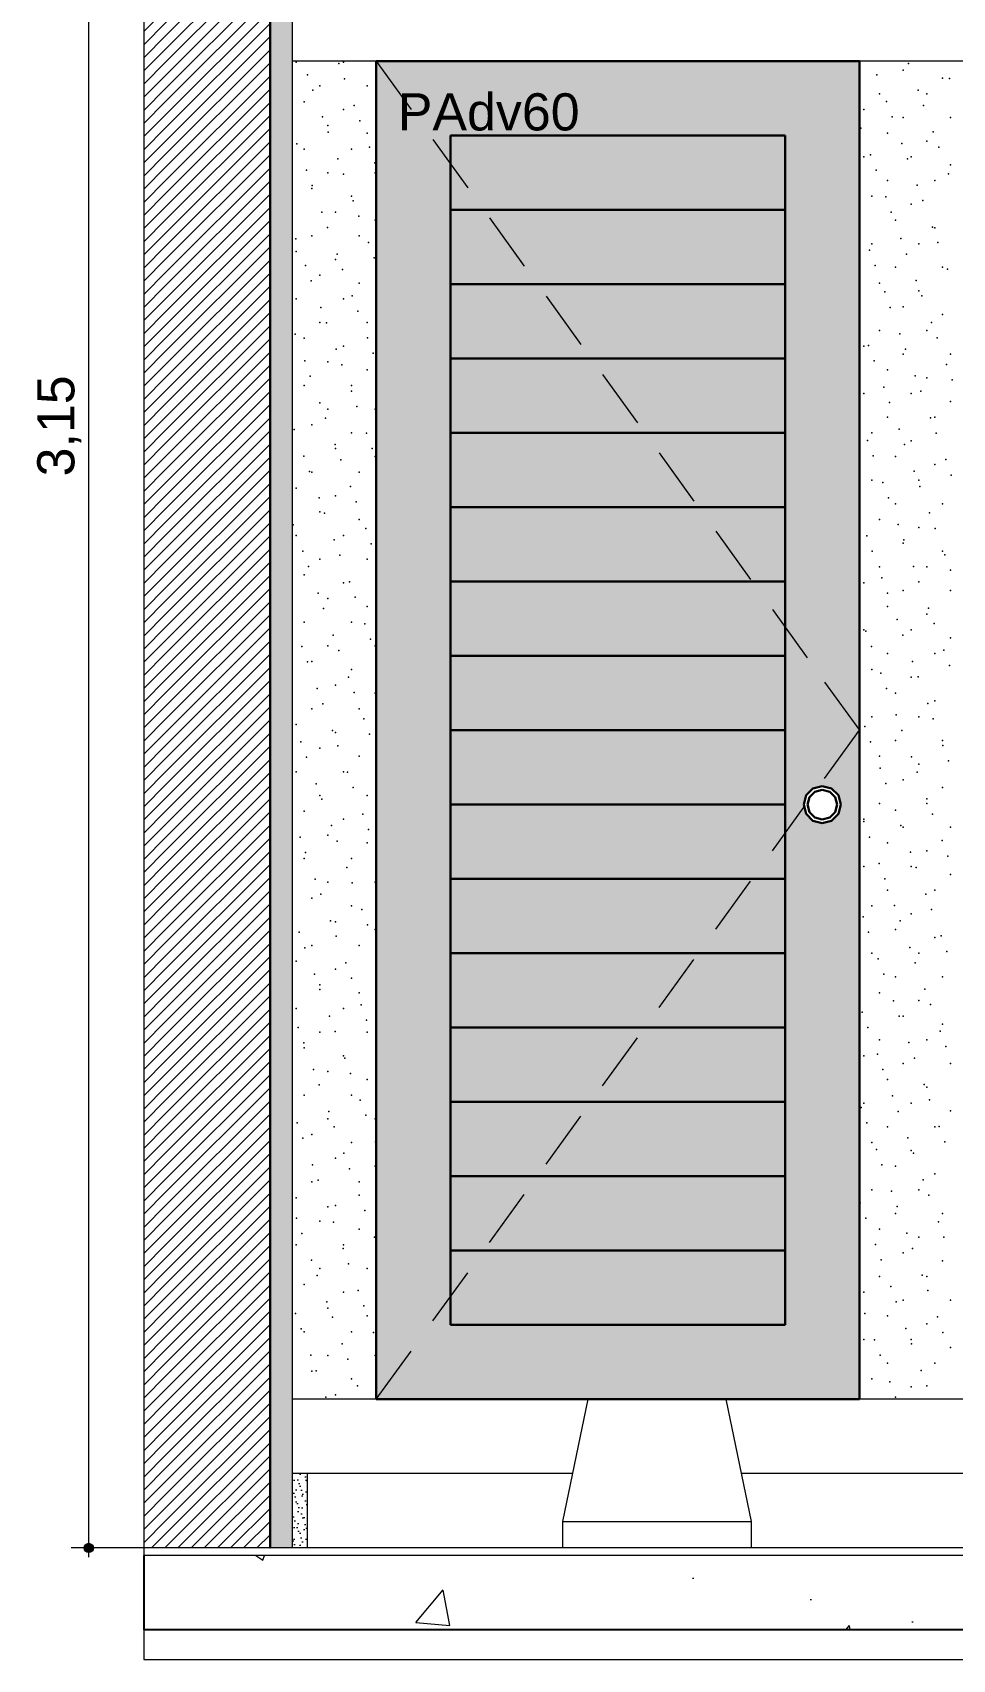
# Model space of a CAD drawing. Header units: metres. Extents: x -1.9 to 95.3, y -2.2 to 2.5.
# Drawn here: x 26.962 to 28.2, y -2.225 to -0.036 of the extents above; entities that cross this region are included whole.
import ezdxf

# ---------------------------------------------------------------- set-up
doc = ezdxf.new("R2010")
doc.units = ezdxf.units.M
doc.header["$MEASUREMENT"] = 0
for name, color, linetype in [('COTAS CORTE', 7, 'Continuous'), ('NOTAS-LAYOUT.EXEC', 7, 'Continuous'), ('PAREDE CONSTRUIR', 7, 'Continuous'), ('Portas Archicad', 7, 'Continuous')]:
    doc.layers.add(name, color=color, linetype=linetype)
for name, color, linetype, lineweight, true_color in [('COTAS CORTE_Caneta_No__25', 7, 'Continuous', 13, 0x982312), ('LAJES.EST_Caneta_No__254', 7, 'Continuous', 0, 0xd1c9ad), ('LAJES.EST_Caneta_No__97', 7, 'Continuous', 13, 0x6b6b6b), ('LOUCAS-METAIS.ARQ_Caneta_No__13', 7, 'Continuous', 0, 0xaaaaaa), ('PAREDE.ARQ_Caneta_No__97', 7, 'Continuous', 13, 0x6b6b6b), ('PISO - Rodapé_Caneta_No__97', 7, 'Continuous', 13, 0x6b6b6b), ('Portas Archicad_Caneta_No__97', 7, 'Continuous', 13, 0x6b6b6b)]:
    doc.layers.add(name, color=color, linetype=linetype, lineweight=lineweight, true_color=true_color)
for name, color, linetype, lineweight in [('LAJES.EST_Caneta_No__241', 7, 'Continuous', 13), ('LAJES.EST_Caneta_No__4', 7, 'Continuous', 25), ('LAJES.EST_Caneta_No__7', 7, 'Continuous', 13), ('NOTAS-LAYOUT.EXEC_Caneta_No__241', 7, 'Continuous', 13), ('PAREDE CONSTRUIR_Caneta_No__241', 7, 'Continuous', 13), ('PAREDE CONSTRUIR_Caneta_No__3', 7, 'Continuous', 30), ('PAREDE.ARQ_Caneta_No__241', 7, 'Continuous', 13), ('PISO - Rodapé_Caneta_No__11', 7, 'Continuous', 5), ('Portas Archicad_Caneta_No__3', 7, 'Continuous', 30)]:
    doc.layers.add(name, color=color, linetype=linetype, lineweight=lineweight)
doc.styles.add('GENERATED_STYLE_1', font='arial.ttf')
doc.dimstyles.new('GENERATED_STYLE__2', dxfattribs={"dimtxt": 0.05, "dimasz": 0.02375, "dimexe": 0.18, "dimexo": 0.267183, "dimgap": 0, "dimtad": 1, "dimzin": 0, "dimdsep": 46, "dimtxsty": 'GENERATED_STYLE_1', "dimblk": 'ARROWHEAD_11', "dimblk1": 'ARROWHEAD_11', "dimblk2": 'ARROWHEAD_11', "dimcen": 0.09, "dimclrd": 256, "dimclre": 256, "dimclrt": 256, "dimadec": 0, "dimazin": 0, "dimtfac": 1, "dimtdec": 4, "dimtmove": 0, "dimatfit": 3, "dimfxl": 0, "dimtolj": 1, "dimtzin": 0, "dimarcsym": 0})
pattern_1 = [(45, (-25.238927, -2.075), (-0.0088388348, 0.0088388348), [])]
pattern_2 = [(45, (-25.23893, -1.575), (-0.159099, 0.159099), [0, -0.15, 0, -0.225]), (110, (-24.73893, -1.575), (0.2114308, 0.0769545), [0, -0.11, 0, -0.19])]
pattern_3 = [(50, (-25.23893, -2.075), (-0.546554, 0.0478173), [0.05715, -0.62865]), (355, (-25.2389, -2.075), (-0.10573, 0.5731705), [0.04572, -0.502922]), (100.4514, (-25.1934, -2.079), (0.4408237, 0.5253533), [0.04857, -0.534271]), (46.1842, (-25.2389, -1.9226), (-0.813237, 0.126127), [0.085725, -0.942975]), (96.6356, (-25.17116, -1.9331), (0.712212, 0.742278), [0.072855, -0.801407]), (351.1842, (-25.2389, -1.9226), (0.712212, 0.742278), [0.06858, -0.754379]), (21, (-25.16273, -1.9607), (-0.454843, 0.3067956), [0.05715, -0.62865]), (326, (-25.1627, -1.9607), (0.185406, 0.552564), [0.04572, -0.50292]), (71.4514, (-25.1248, -1.98627), (0.6402493, 0.2457683), [0.04857, -0.53427]), (37.5, (-25.23893, -2.075), (0.0092658, 0.2536651), [0, -0.496824, 0, -0.51054, 0, -0.504825]), (7.5, (-25.23893, -2.075), (0.200459, 0.3005417), [0, -0.291084, 0, -0.485394, 0, -0.192405]), (327.5, (-25.40885, -2.075), (-0.4067718, 0.0171862), [0, -0.1905, 0, -0.59436, 0, -0.78867]), (317.5, (-25.48505, -2.075), (0.4443875, 0.0762795), [0, -0.24765, 0, -0.394716, 0, -0.56007])]

# ---------------------------------------------------------------- blocks, each defined once
blk = doc.blocks.new('*D103', base_point=(-25.2389, -2.075))
at = {"layer": 'COTAS CORTE_Caneta_No__25', "linetype": 'Continuous', "lineweight": 13, "true_color": 0x982312}
for points in [[(27.0314, 1.075), (27.0319, 1.0726), (27.0333, 1.0706), (27.0353, 1.0692), (27.0377, 1.0688), (27.0401, 1.0692), (27.0421, 1.0706), (27.0435, 1.0726), (27.0439, 1.075), (27.0435, 1.0774), (27.0421, 1.0794), (27.0401, 1.0808), (27.0377, 1.0813), (27.0353, 1.0808), (27.0333, 1.0794), (27.0319, 1.0774)], [(27.0314, -2.075), (27.0319, -2.0774), (27.0333, -2.0794), (27.0353, -2.0808), (27.0377, -2.0812), (27.0401, -2.0808), (27.0421, -2.0794), (27.0435, -2.0774), (27.0439, -2.075), (27.0435, -2.0726), (27.0421, -2.0706), (27.0401, -2.0692), (27.0377, -2.0687), (27.0353, -2.0692), (27.0333, -2.0706), (27.0319, -2.0726)]]:
    blk.add_hatch(color=24, dxfattribs=at).paths.add_polyline_path(points)
at = {"layer": 'COTAS CORTE_Caneta_No__25', "color": 24, "linetype": 'Continuous', "lineweight": 13, "true_color": 0x982312}
for p, q in [((27.0314, 1.075), (27.0142, 1.075)), ((27.3049, 1.075), (27.0439, 1.075)), ((27.0377, -2.0687), (27.0377, 1.0688)), ((27.0314, -2.075), (27.0142, -2.075)), ((27.3049, -2.075), (27.0439, -2.075)), ((27.0377, -2.0875), (27.0377, -2.0812))]:
    blk.add_line(p, q, dxfattribs=at)
for centre in [(27.0377, 1.075), (27.0377, -2.075)]:
    blk.add_circle(centre, 0.00625, dxfattribs=at)
at = {"layer": 'COTAS CORTE_Caneta_No__25', "color": 24, "lineweight": 13, "true_color": 0x982312, "char_height": 0.05, "attachment_point": 7, "rotation": 90, "style": 'GENERATED_STYLE_1'}
for s, insert in [('\\A1;{\\pql;\\fArial|b0|i0|c0|p0;\\W1.000000;0,01}', (27.0277, 0.9353)), ('\\A1;{\\pql;\\fArial|b0|i0|c0|p0;\\W1.000000;3,15}', (27.0277, -0.6335))]:
    blk.add_mtext(s, dxfattribs=dict(at, insert=insert))
blk = doc.blocks.new('ARROWHEAD_11')
at = {"color": 0, "linetype": 'Continuous', "lineweight": 0}
blk.add_line((0, 0), (-1, 0), dxfattribs=at)
at = {"color": 0, "linetype": 'Continuous', "lineweight": 0, "const_width": 0.25, "flags": 128}
blk.add_lwpolyline([(-0.125, 0, 1), (0.125, 0, 1)], format="xyb", close=True, dxfattribs=at)
blk = doc.blocks.new('Label_20_7', base_point=(27.451, -0.1114))
at = {"layer": 'NOTAS-LAYOUT.EXEC_Caneta_No__241', "color": 7, "lineweight": 13, "insert": (27.4535, -0.1181), "char_height": 0.05, "attachment_point": 1, "style": 'GENERATED_STYLE_1'}
blk.add_mtext('\\A1;{\\pql;\\pt0,241;\\fArial|b0|i0|c0|p0;\\W1.000000;PAdv60\\fArial|b0|i0|c0|p0;\\W1.000000;\\A1{\\H.66x;\\S^  ;}\\fArial|b0|i0|c0|p0;\\W1.000000;\\fArial|b0|i0|c0|p0;\\W1.000000;\\A1{\\H.66x;\\S^  ;}\\fArial|b0|i0|c0|p0;\\W1.000000;\\fArial|b0|i0|c0|p0;\\W1.000000;\\fArial|b0|i0|c0|p0;\\W1.000000;\\fArial|b0|i0|c0|p0;\\W1.000000;\\fArial|b0|i0|c0|p0;\\W1.000000;\\fArial|b0|i0|c0|p0;\\W1.000000;\\fArial|b0|i0|c0|p0;\\W1.000000;\\A1{\\H.66x;\\S^  ;}\\fArial|b0|i0|c0|p0;\\W1.000000;\\fArial|b0|i0|c0|p0;\\W1.000000;\\A1{\\H.66x;\\S^  ;}\\fArial|b0|i0|c0|p0;\\W1.000000;\\fArial|b0|i0|c0|p0;\\W1.000000;\\fArial|b0|i0|c0|p0;\\W1.000000;\\fArial|b0|i0|c0|p0;\\W1.000000;\\fArial|b0|i0|c0|p0;\\W1.000000;\\fArial|b0|i0|c0|p0;\\W1.000000;\\fArial|b0|i0|c0|p0;\\W1.000000;\\A1{\\H.66x;\\S^  ;}\\fArial|b0|i0|c0|p0;\\W1.000000;\\fArial|b0|i0|c0|p0;\\W1.000000;\\A1{\\H.66x;\\S^  ;}\\fArial|b0|i0|c0|p0;\\W1.000000;\\fArial|b0|i0|c0|p0;\\W1.000000;\\fArial|b0|i0|c0|p0;\\W1.000000;\\fArial|b0|i0|c0|p0;\\W1.000000;\\fArial|b0|i0|c0|p0;\\W1.000000;\\fArial|b0|i0|c0|p0;\\W1.000000;\\fArial|b0|i0|c0|p0;\\W1.000000;\\A1{\\H.66x;\\S^  ;}\\fArial|b0|i0|c0|p0;\\W1.000000;\\fArial|b0|i0|c0|p0;\\W1.000000;\\A1{\\H.66x;\\S^  ;}\\fArial|b0|i0|c0|p0;\\W1.000000;\\fArial|b0|i0|c0|p0;\\W1.000000;\\fArial|b0|i0|c0|p0;\\W1.000000;\\fArial|b0|i0|c0|p0;\\W1.000000;\\fArial|b0|i0|c0|p0;\\W1.000000;\\fArial|b0|i0|c0|p0;\\W1.000000;\\fArial|b0|i0|c0|p0;\\W1.000000;\\A1{\\H.66x;\\S^  ;}\\fArial|b0|i0|c0|p0;\\W1.000000;\\fArial|b0|i0|c0|p0;\\W1.000000;\\A1{\\H.66x;\\S^  ;}\\fArial|b0|i0|c0|p0;\\W1.000000;\\fArial|b0|i0|c0|p0;\\W1.000000;\\fArial|b0|i0|c0|p0;\\W1.000000;\\fArial|b0|i0|c0|p0;\\W1.000000;\\fArial|b0|i0|c0|p0;\\W1.000000;\\fArial|b0|i0|c0|p0;\\W1.000000;\\fArial|b0|i0|c0|p0;\\W1.000000;\\A1{\\H.66x;\\S^  ;}\\fArial|b0|i0|c0|p0;\\W1.000000;}', dxfattribs=at)

msp = doc.modelspace()

# ---------------------------------------------------------------- hatches: boundary and pattern name
at = {"layer": 'LAJES.EST_Caneta_No__254', "linetype": 'Continuous', "lineweight": 0, "true_color": 0xd1c9ad}
h = msp.add_hatch(dxfattribs=at)
h.set_pattern_fill('Haie_OD_0007', color=9, style=0, pattern_type=2)
h.set_pattern_definition(pattern_2)
h.paths.add_polyline_path([(27.3116, -2.075), (27.1117, -2.075), (27.1117, -2.085), (27.3116, -2.085)])
h = msp.add_hatch(dxfattribs=at)
h.set_pattern_fill('Haie_OD_0007', color=9, style=0, pattern_type=2)
h.set_pattern_definition(pattern_2)
h.paths.add_polyline_path([(27.3116, -2.085), (31.3616, -2.085), (31.3616, -2.075), (27.3116, -2.075)])
at = {"layer": 'LAJES.EST_Caneta_No__97', "linetype": 'Continuous', "lineweight": 13, "true_color": 0x6b6b6b}
h = msp.add_hatch(dxfattribs=at)
h.set_pattern_fill('AR_CONC_0007', color=251, style=0, pattern_type=2)
h.set_pattern_definition(pattern_3)
h.paths.add_polyline_path([(27.1117, -2.185), (27.3116, -2.185), (27.3116, -2.085), (27.1117, -2.085)])
h = msp.add_hatch(dxfattribs=at)
h.set_pattern_fill('AR_CONC_0007', color=251, style=0, pattern_type=2)
h.set_pattern_definition(pattern_3)
h.paths.add_polyline_path([(27.3116, -2.185), (31.3616, -2.185), (31.3616, -2.085), (27.3116, -2.085)])
at = {"layer": 'PAREDE CONSTRUIR', "linetype": 'Continuous', "lineweight": 0, "true_color": 0x000000}
h = msp.add_hatch(dxfattribs=at)
h.set_pattern_fill('common_brick_0007', color=18, style=0, pattern_type=2)
h.set_pattern_definition(pattern_1)
h.paths.add_polyline_path([(27.1416, 1.175), (27.1117, 1.175), (27.1117, 0.925), (27.1121, 0.925), (27.1121, 0.125), (27.1117, 0.125), (27.1117, -2.075), (27.1416, -2.075)])
h = msp.add_hatch(dxfattribs=at)
h.set_pattern_fill('common_brick_0007', color=18, style=0, pattern_type=2)
h.set_pattern_definition(pattern_1)
h.paths.add_polyline_path([(27.1416, 1.175), (27.1416, -2.075), (27.2816, -2.075), (27.2816, 1.175)])
at = {"layer": 'PAREDE CONSTRUIR', "linetype": 'Continuous', "lineweight": 0, "true_color": 0xffffff}
msp.add_hatch(color=7, dxfattribs=at).paths.add_polyline_path([(27.3116, 1.175), (27.2816, 1.175), (27.2816, -2.075), (27.3116, -2.075)])
at = {"layer": 'PISO - Rodapé_Caneta_No__97', "linetype": 'Continuous', "lineweight": 13, "true_color": 0x6b6b6b}
h = msp.add_hatch(dxfattribs=at)
h.set_pattern_fill('cut_stone_0007', color=251, style=0, pattern_type=2)
h.set_pattern_definition([(45, (-25.238927, -2.05), (-0.0079549513, 0.0079549513), [0, -0.0075, 0, -0.01125]), (110, (-25.213927, -2.05), (0.010571542, 0.0038477266), [0, -0.0055, 0, -0.0095])])
h.paths.add_polyline_path([(27.3116, -1.975), (27.3116, -2.075), (27.3316, -2.075), (27.3316, -1.975)])
at = {"layer": 'Portas Archicad', "linetype": 'Continuous', "lineweight": 0, "true_color": 0xffffff}
for points in [[(27.4246, -1.875), (27.5246, -1.775), (27.5246, -0.175), (27.4246, -0.075)], [(27.4246, -0.075), (27.5246, -0.175), (27.9746, -0.175), (28.0746, -0.075)], [(27.5246, -0.175), (27.5246, -0.275), (27.9746, -0.275), (27.9746, -0.175)], [(27.5246, -0.375), (27.9746, -0.375), (27.9746, -0.275), (27.5246, -0.275)], [(27.5246, -0.475), (27.9746, -0.475), (27.9746, -0.375), (27.5246, -0.375)], [(27.5246, -0.475), (27.5246, -0.575), (27.9746, -0.575), (27.9746, -0.475)], [(27.5246, -0.575), (27.5246, -0.675), (27.9746, -0.675), (27.9746, -0.575)], [(27.5246, -0.675), (27.5246, -0.775), (27.9746, -0.775), (27.9746, -0.675)], [(27.5246, -0.775), (27.5246, -0.875), (27.9746, -0.875), (27.9746, -0.775)], [(27.5246, -0.975), (27.9746, -0.975), (27.9746, -0.875), (27.5246, -0.875)], [(27.5246, -1.075), (27.9746, -1.075), (27.9746, -0.975), (27.5246, -0.975)], [(27.5246, -1.075), (27.5246, -1.175), (27.9746, -1.175), (27.9746, -1.075)], [(27.5246, -1.275), (27.9746, -1.275), (27.9746, -1.175), (27.5246, -1.175)], [(27.5246, -1.375), (27.9746, -1.375), (27.9746, -1.275), (27.5246, -1.275)], [(27.5246, -1.375), (27.5246, -1.475), (27.9746, -1.475), (27.9746, -1.375)], [(27.5246, -1.475), (27.5246, -1.575), (27.9746, -1.575), (27.9746, -1.475)], [(27.5246, -1.575), (27.5246, -1.675), (27.9746, -1.675), (27.9746, -1.575)], [(27.5246, -1.675), (27.5246, -1.775), (27.9746, -1.775), (27.9746, -1.675)], [(27.4246, -1.875), (28.0746, -1.875), (27.9746, -1.775), (27.5246, -1.775)]]:
    msp.add_hatch(color=7, dxfattribs=at).paths.add_polyline_path(points)
h = msp.add_hatch(color=7, dxfattribs=at)
h.paths.add_polyline_path([(27.9746, -1.775), (28.0746, -1.875), (28.0746, -0.075), (27.9746, -0.175)])
h.paths.add_polyline_path([(28.003, -1.0875), (27.9996, -1.075), (28.003, -1.0625), (28.0121, -1.0533), (28.0246, -1.05), (28.0371, -1.0533), (28.0463, -1.0625), (28.0496, -1.075), (28.0463, -1.0875), (28.0371, -1.0967), (28.0246, -1.1), (28.0121, -1.0967)], flags=0)

# ---------------------------------------------------------------- linework, layer by layer
at = {"layer": 'LAJES.EST_Caneta_No__241', "color": 7, "linetype": 'Continuous', "lineweight": 13}
for p, q in [((27.1117, -2.185), (27.1117, -2.225)), ((27.1117, -2.225), (31.5616, -2.225))]:
    msp.add_line(p, q, dxfattribs=at)
at = {"layer": 'LAJES.EST_Caneta_No__4', "color": 7, "linetype": 'Continuous', "lineweight": 25}
for p, q in [((27.1117, -2.085), (27.1117, -2.185)), ((27.3116, -2.185), (27.1117, -2.185)), ((31.3616, -2.185), (27.3116, -2.185))]:
    msp.add_line(p, q, dxfattribs=at)
at = {"layer": 'LAJES.EST_Caneta_No__7', "color": 7, "linetype": 'Continuous', "lineweight": 13}
for p, q in [((27.1117, -2.075), (27.1117, -2.085)), ((27.3316, -2.075), (27.3116, -2.075)), ((31.3416, -2.075), (27.3316, -2.075)), ((27.3116, -2.085), (27.1117, -2.085)), ((31.3616, -2.085), (27.3116, -2.085))]:
    msp.add_line(p, q, dxfattribs=at)
at = {"layer": 'LAJES.EST_Caneta_No__7', "color": 7, "linetype": 'Continuous', "lineweight": 13, "flags": 128}
msp.add_lwpolyline([(27.3116, -2.075), (27.2816, -2.075), (27.1416, -2.075), (27.1117, -2.075)], dxfattribs=at)
at = {"layer": 'LOUCAS-METAIS.ARQ_Caneta_No__13', "color": 253, "linetype": 'Continuous', "lineweight": 0, "true_color": 0xaaaaaa}
for p, q in [((27.6755, -2.0396), (27.7097, -1.875)), ((27.9294, -2.0396), (27.8952, -1.875)), ((27.6755, -2.0396), (27.6791, -2.0396)), ((27.6755, -2.075), (27.6755, -2.0396)), ((27.6791, -2.0396), (27.6875, -2.0396)), ((27.6875, -2.0396), (27.7006, -2.0396)), ((27.7006, -2.0396), (27.7183, -2.0396)), ((27.7183, -2.0396), (27.7425, -2.0396)), ((27.7425, -2.0396), (27.7713, -2.0396)), ((27.7713, -2.0396), (27.8025, -2.0396)), ((27.8025, -2.0396), (27.8336, -2.0396)), ((27.8336, -2.0396), (27.8624, -2.0396)), ((27.8624, -2.0396), (27.8866, -2.0396)), ((27.8866, -2.0396), (27.9043, -2.0396)), ((27.9043, -2.0396), (27.9174, -2.0396)), ((27.9174, -2.0396), (27.9258, -2.0396)), ((27.9258, -2.0396), (27.9294, -2.0396)), ((27.9294, -2.075), (27.9294, -2.0396))]:
    msp.add_line(p, q, dxfattribs=at)
at = {"layer": 'PAREDE CONSTRUIR_Caneta_No__241', "color": 7, "linetype": 'Continuous', "lineweight": 13}
for p, q in [((27.3116, 1.075), (27.3116, -1.975)), ((27.1117, 0.125), (27.1117, -2.075)), ((27.3116, -1.975), (27.3116, -2.075))]:
    msp.add_line(p, q, dxfattribs=at)
at = {"layer": 'PAREDE CONSTRUIR_Caneta_No__3', "color": 7, "linetype": 'Continuous', "lineweight": 30}
msp.add_line((27.2816, 1.175), (27.2816, -2.075), dxfattribs=at)
at = {"layer": 'PAREDE.ARQ_Caneta_No__241', "color": 7, "linetype": 'Continuous', "lineweight": 13}
for p, q in [((27.4246, -0.075), (27.3116, -0.075)), ((28.4414, -0.075), (28.0746, -0.075)), ((27.4246, -1.875), (27.3116, -1.875)), ((28.4414, -1.875), (28.0746, -1.875))]:
    msp.add_line(p, q, dxfattribs=at)
at = {"layer": 'PAREDE.ARQ_Caneta_No__97', "color": 251, "linetype": 'Continuous', "lineweight": 13, "true_color": 0x6b6b6b}
for p in [(27.3168, -0.0764), (27.3742, -0.0781), (27.3804, -0.0764), (27.424, -0.0833), (28.1335, -0.087), (28.1404, -0.078), (27.3319, -0.0934), (27.3486, -0.1082), (27.3817, -0.0987), (27.4122, -0.1082), (28.0981, -0.0934), (28.1865, -0.0976), (28.1957, -0.0983), (27.3274, -0.1295), (27.3394, -0.1141), (28.1017, -0.1188), (28.1111, -0.1291), (28.1534, -0.1137), (28.1653, -0.1188), (27.3524, -0.1498), (27.3804, -0.1401), (27.3947, -0.1344), (28.0805, -0.1401), (28.1186, -0.1498), (28.1335, -0.1507), (28.1609, -0.1344), (28.1971, -0.1507), (27.3592, -0.1613), (27.36, -0.1705), (27.4023, -0.1551), (27.4122, -0.1719), (28.0763, -0.1652), (28.1123, -0.1719), (28.1739, -0.1701), (27.3177, -0.1859), (27.3274, -0.1931), (27.391, -0.1931), (27.4153, -0.1908), (28.1316, -0.1855), (28.1653, -0.1825), (28.1814, -0.1908), (27.373, -0.2062), (27.4228, -0.2115), (28.0805, -0.2037), (28.0893, -0.2009), (28.1392, -0.2061), (28.1441, -0.2037), (28.1971, -0.2143), (27.3307, -0.2216), (27.3592, -0.2249), (27.3805, -0.2269), (27.4229, -0.2249), (28.0969, -0.2215), (28.1123, -0.2355), (28.1759, -0.2355), (28.1944, -0.2265), (27.338, -0.2461), (27.3382, -0.2423), (27.391, -0.2567), (27.3935, -0.2626), (28.0911, -0.2567), (28.1099, -0.2572), (28.1521, -0.2419), (28.1597, -0.2625), (27.3512, -0.278), (27.3698, -0.2779), (27.401, -0.2833), (28.1174, -0.2779), (28.1441, -0.2673), (27.3587, -0.2986), (27.4229, -0.2886), (28.0751, -0.2933), (28.1229, -0.2886), (28.1727, -0.2982), (28.1759, -0.2992), (27.3164, -0.314), (27.338, -0.3098), (27.4016, -0.3098), (27.414, -0.319), (28.0911, -0.3204), (28.1304, -0.3136), (28.1547, -0.3204), (28.1802, -0.3189), (27.3168, -0.331), (27.3294, -0.3497), (27.3698, -0.3416), (27.3717, -0.3344), (27.4215, -0.3396), (28.0881, -0.329), (28.0956, -0.3497), (28.1379, -0.3343), (27.337, -0.3704), (27.3486, -0.3628), (27.3792, -0.355), (28.1229, -0.3522), (28.1509, -0.37), (28.1865, -0.3522), (28.1932, -0.3546), (27.3922, -0.3907), (27.4016, -0.3734), (28.1017, -0.3734), (28.1086, -0.3854), (28.1547, -0.384), (28.1584, -0.3907), (27.3168, -0.3946), (27.35, -0.4061), (27.3804, -0.3946), (27.3998, -0.4114), (28.1161, -0.4061), (28.1335, -0.4052), (28.1865, -0.4158), (27.3486, -0.4264), (27.3575, -0.4268), (27.4122, -0.4264), (28.1017, -0.437), (28.1653, -0.437), (28.1714, -0.4264), (27.3152, -0.4422), (27.3274, -0.4476), (27.3804, -0.4583), (27.4128, -0.4471), (28.0805, -0.4583), (28.0869, -0.4572), (28.1291, -0.4418), (28.179, -0.4471), (27.3282, -0.4779), (27.3592, -0.4795), (27.3705, -0.4625), (27.4203, -0.4678), (28.0944, -0.4778), (28.1335, -0.4689), (28.1367, -0.4625), (28.1971, -0.4689), (27.3357, -0.4986), (27.378, -0.4832), (27.4122, -0.4901), (28.1123, -0.4901), (28.1497, -0.4982), (28.1653, -0.5007), (28.1919, -0.4828), (27.3274, -0.5113), (27.391, -0.5113), (27.391, -0.5189), (28.0805, -0.5219), (28.1074, -0.5136), (28.1441, -0.5219), (28.1572, -0.5188), (28.1995, -0.5034), (27.3487, -0.5343), (27.3592, -0.5431), (27.3985, -0.5396), (27.4229, -0.5431), (28.1149, -0.5342), (28.1971, -0.5325), (27.338, -0.5643), (27.3562, -0.555), (28.1123, -0.5537), (28.1702, -0.5545), (28.1759, -0.5537), (27.3139, -0.5703), (27.3692, -0.5907), (27.391, -0.5749), (27.4115, -0.5753), (28.0856, -0.5853), (28.0911, -0.5749), (28.1279, -0.5699), (28.1354, -0.5906), (28.1441, -0.5855), (28.1777, -0.5752), (27.3269, -0.6061), (27.3698, -0.5961), (27.3768, -0.6113), (27.419, -0.5959), (27.4229, -0.6067), (28.0931, -0.606), (28.1229, -0.6067), (28.1907, -0.6109), (27.3345, -0.6267), (27.338, -0.628), (27.4016, -0.628), (28.1484, -0.6263), (28.1759, -0.6174), (28.1982, -0.6316), (27.3168, -0.6492), (27.3898, -0.647), (28.0911, -0.6386), (28.1061, -0.6417), (28.1547, -0.6386), (28.1559, -0.647), (27.3475, -0.6624), (27.3698, -0.6598), (27.3973, -0.6677), (28.1137, -0.6624), (28.1229, -0.6704), (28.1865, -0.6704), (27.3127, -0.6985), (27.3486, -0.681), (27.355, -0.6831), (27.4016, -0.6916), (28.1017, -0.6916), (28.1267, -0.6981), (28.1689, -0.6827), (27.3168, -0.7128), (27.368, -0.7188), (27.3804, -0.7128), (27.4103, -0.7034), (28.0844, -0.7135), (28.1342, -0.7188), (28.1547, -0.7022), (28.1765, -0.7034), (27.3257, -0.7342), (27.3755, -0.7395), (27.4178, -0.7241), (28.0919, -0.7342), (28.1335, -0.7234), (28.1865, -0.734), (28.1895, -0.7391), (27.3274, -0.7658), (27.3332, -0.7549), (27.3486, -0.7446), (27.4122, -0.7446), (28.1017, -0.7552), (28.1472, -0.7545), (28.1653, -0.7552), (28.197, -0.7598), (27.3804, -0.7765), (27.3885, -0.7752), (28.0805, -0.7765), (28.1049, -0.7699), (28.1335, -0.7871), (28.1547, -0.7751), (28.1971, -0.7871), (27.3462, -0.7906), (27.3592, -0.7977), (27.396, -0.7959), (27.4122, -0.8083), (28.1123, -0.8083), (28.1124, -0.7905), (27.3274, -0.8295), (27.3537, -0.8113), (27.391, -0.8295), (27.409, -0.8316), (28.1254, -0.8262), (28.1653, -0.8189), (28.1677, -0.8109), (28.1752, -0.8315), (27.3667, -0.847), (27.4166, -0.8523), (28.0805, -0.8401), (28.0831, -0.8416), (28.1329, -0.8469), (28.1441, -0.8401), (28.1971, -0.8507), (27.3245, -0.8624), (27.3592, -0.8613), (27.3743, -0.8676), (27.4229, -0.8613), (28.0906, -0.8623), (28.1123, -0.8719), (28.1759, -0.8719), (28.1882, -0.8672), (27.332, -0.883), (27.338, -0.8825), (27.391, -0.8931), (28.0911, -0.8931), (28.1459, -0.8826), (28.1957, -0.8879), (27.345, -0.9187), (27.3698, -0.9143), (27.3873, -0.9034), (28.1036, -0.898), (28.1112, -0.9187), (28.1441, -0.9037), (28.1535, -0.9033), (27.3525, -0.9394), (27.3948, -0.924), (27.4229, -0.9249), (28.1229, -0.9249), (28.1665, -0.939), (28.1759, -0.9356), (27.338, -0.9462), (27.4016, -0.9462), (27.4078, -0.9597), (28.0911, -0.9568), (28.1242, -0.9544), (28.1547, -0.9568), (28.174, -0.9597), (27.3168, -0.9674), (27.3655, -0.9751), (27.3698, -0.978), (27.4153, -0.9804), (28.0819, -0.9698), (28.1317, -0.9751), (27.3232, -0.9905), (27.3486, -0.9992), (27.373, -0.9958), (28.0894, -0.9905), (28.1229, -0.9886), (28.1865, -0.9886), (28.187, -0.9954), (27.3307, -1.0112), (27.4016, -1.0098), (28.1017, -1.0098), (28.1024, -1.0262), (28.1447, -1.0108), (28.1547, -1.0204), (28.1945, -1.0161), (27.3168, -1.031), (27.3437, -1.0469), (27.3804, -1.031), (27.386, -1.0315), (28.1099, -1.0468), (28.1335, -1.0416), (28.1522, -1.0315), (27.3486, -1.0628), (27.3513, -1.0676), (27.3935, -1.0522), (27.4122, -1.0628), (28.1652, -1.0672), (28.1865, -1.0522), (27.3274, -1.084), (27.4065, -1.0879), (28.1017, -1.0734), (28.1229, -1.0826), (28.1653, -1.0734), (28.1727, -1.0878), (27.3592, -1.1159), (27.3643, -1.1033), (27.3804, -1.0947), (27.4141, -1.1086), (28.0805, -1.0947), (28.0806, -1.0979), (28.1304, -1.1032), (28.1335, -1.1053), (28.1971, -1.1053), (27.322, -1.1187), (27.3718, -1.124), (27.4122, -1.1265), (28.0882, -1.1186), (28.1123, -1.1265), (28.1653, -1.1371), (28.1857, -1.1235), (27.3274, -1.1477), (27.3295, -1.1393), (27.3848, -1.1597), (27.391, -1.1477), (28.0805, -1.1583), (28.1012, -1.1543), (28.1434, -1.1389), (28.1441, -1.1583), (28.151, -1.1596), (28.1933, -1.1442), (27.3425, -1.1751), (27.3592, -1.1795), (27.3923, -1.1803), (27.4229, -1.1795), (28.1087, -1.175), (28.1971, -1.1689), (27.338, -1.2007), (27.35, -1.1957), (28.1123, -1.1901), (28.164, -1.1953), (28.1759, -1.1901), (27.391, -1.2113), (27.4053, -1.216), (28.0911, -1.2113), (28.1217, -1.2107), (28.1441, -1.2219), (28.1715, -1.216), (27.3207, -1.2468), (27.363, -1.2314), (27.3698, -1.2325), (27.4128, -1.2367), (27.4229, -1.2431), (28.0794, -1.2261), (28.0869, -1.2468), (28.1229, -1.2431), (28.1292, -1.2314), (27.3283, -1.2675), (27.338, -1.2644), (27.3705, -1.2521), (27.4016, -1.2644), (28.1422, -1.2671), (28.1759, -1.2538), (28.1845, -1.2517), (27.3168, -1.2856), (27.3835, -1.2878), (28.0911, -1.275), (28.0999, -1.2825), (28.1497, -1.2878), (28.1547, -1.275), (28.192, -1.2724), (27.3412, -1.3032), (27.3698, -1.2962), (27.3911, -1.3085), (28.1074, -1.3032), (28.1229, -1.3068), (28.1865, -1.3068), (27.3486, -1.3174), (27.3488, -1.3239), (27.4016, -1.328), (28.1017, -1.328), (28.1627, -1.3235), (27.3168, -1.3492), (27.3804, -1.3492), (27.4041, -1.3442), (28.0781, -1.3543), (28.1204, -1.3389), (28.1547, -1.3386), (28.1702, -1.3441), (27.3195, -1.375), (27.3618, -1.3596), (27.4116, -1.3649), (28.0857, -1.3749), (28.128, -1.3595), (28.1335, -1.3598), (28.1865, -1.3704), (27.327, -1.3957), (27.3486, -1.381), (27.3693, -1.3803), (27.4122, -1.381), (27.4246, -1.4006), (28.1017, -1.3916), (28.141, -1.3952), (28.1653, -1.3916), (28.1832, -1.3799), (28.1908, -1.4005), (27.3274, -1.4022), (27.3804, -1.4129), (27.3823, -1.416), (28.0805, -1.4129), (28.0987, -1.4106), (28.1485, -1.4159), (27.34, -1.4314), (27.3592, -1.4341), (27.3898, -1.4366), (28.1062, -1.4313), (28.1335, -1.4235), (28.1971, -1.4235), (27.3274, -1.4659), (27.3475, -1.452), (27.391, -1.4659), (27.4122, -1.4447), (28.1123, -1.4447), (28.1615, -1.4516), (28.1653, -1.4553), (27.3605, -1.4877), (27.4028, -1.4724), (28.0769, -1.4824), (28.0805, -1.4765), (28.1192, -1.467), (28.1267, -1.4877), (28.1441, -1.4765), (28.169, -1.4723), (28.1971, -1.4871), (27.3182, -1.5031), (27.3592, -1.4977), (27.3681, -1.5084), (27.4103, -1.493), (27.4229, -1.4977), (28.0844, -1.5031), (28.1123, -1.5083), (28.1759, -1.5083), (28.182, -1.508), (27.3258, -1.5238), (27.338, -1.5189), (27.391, -1.5295), (27.4233, -1.5287), (28.0911, -1.5295), (28.1397, -1.5234), (28.1895, -1.5287), (27.3698, -1.5507), (27.381, -1.5441), (28.0974, -1.5388), (28.1441, -1.5401), (28.1472, -1.5441), (27.3388, -1.5595), (27.3886, -1.5648), (27.4229, -1.5613), (28.1049, -1.5595), (28.1229, -1.5613), (28.1759, -1.5719), (27.338, -1.5826), (27.3463, -1.5802), (27.4016, -1.5826), (28.0911, -1.5932), (28.1179, -1.5952), (28.1547, -1.5932), (28.1602, -1.5798), (27.3168, -1.6038), (27.3593, -1.6159), (27.3698, -1.6144), (27.4016, -1.6005), (28.0757, -1.6106), (28.1255, -1.6158), (28.1678, -1.6005), (27.317, -1.6313), (27.3486, -1.6356), (27.3668, -1.6366), (27.4091, -1.6212), (28.0832, -1.6312), (28.1229, -1.625), (28.1808, -1.6362), (28.1865, -1.625), (27.3245, -1.652), (27.4016, -1.6462), (27.4221, -1.6569), (28.1017, -1.6462), (28.1385, -1.6516), (28.1547, -1.6568), (28.1883, -1.6568), (27.3168, -1.6674), (27.3798, -1.6723), (27.3804, -1.6674), (28.0962, -1.6669), (28.1335, -1.678), (28.146, -1.6722), (27.3375, -1.6877), (27.3486, -1.6992), (27.3873, -1.693), (27.4122, -1.6992), (28.1037, -1.6876), (28.1865, -1.6886), (27.3274, -1.7204), (27.345, -1.7083), (27.4003, -1.7287), (28.1017, -1.7098), (28.1167, -1.7233), (28.159, -1.7079), (28.1653, -1.7098), (28.1665, -1.7286), (27.358, -1.7441), (27.3804, -1.731), (27.4078, -1.7493), (28.0805, -1.731), (28.1242, -1.744), (28.1335, -1.7417), (28.1971, -1.7417), (27.3158, -1.7594), (27.3592, -1.7523), (27.3656, -1.7647), (27.4122, -1.7629), (28.0819, -1.7594), (28.1123, -1.7629), (28.1795, -1.7643), (27.3233, -1.7801), (27.3274, -1.7841), (27.391, -1.7841), (27.4208, -1.785), (28.1372, -1.7797), (28.1653, -1.7735), (28.187, -1.785), (27.3363, -1.8158), (27.3592, -1.8159), (27.3786, -1.8004), (27.4229, -1.8159), (28.0805, -1.7947), (28.0949, -1.7951), (28.1025, -1.8158), (28.1441, -1.7947), (28.1447, -1.8004), (28.1971, -1.8053), (27.338, -1.8371), (27.3438, -1.8365), (27.3861, -1.8211), (28.1123, -1.8265), (28.1577, -1.8361), (28.1759, -1.8265), (27.391, -1.8477), (27.3991, -1.8568), (28.0911, -1.8477), (28.1155, -1.8515), (28.1441, -1.8583), (28.1653, -1.8568), (27.3568, -1.8722), (27.3698, -1.8689), (28.123, -1.8722)]:
    msp.add_point(p, dxfattribs=at)
at = {"layer": 'PISO - Rodapé_Caneta_No__11', "color": 7, "linetype": 'Continuous', "lineweight": 5}
for p, q in [((27.3316, -1.975), (27.3116, -1.975)), ((27.6889, -1.975), (27.3316, -1.975)), ((27.3316, -1.975), (27.3316, -2.075)), ((28.7058, -1.975), (27.916, -1.975))]:
    msp.add_line(p, q, dxfattribs=at)
at = {"layer": 'Portas Archicad_Caneta_No__3', "color": 7, "linetype": 'Continuous', "lineweight": 30}
for p, q in [((27.4246, -0.075), (27.4246, -1.875)), ((28.0746, -0.075), (27.4246, -0.075)), ((28.0746, -1.875), (28.0746, -0.075)), ((27.9746, -0.175), (27.5246, -0.175)), ((27.5246, -0.175), (27.5246, -0.275)), ((27.9746, -0.275), (27.9746, -0.175)), ((27.9746, -0.275), (27.5246, -0.275)), ((27.5246, -0.275), (27.5246, -0.375)), ((27.9746, -0.375), (27.9746, -0.275)), ((27.9746, -0.375), (27.5246, -0.375)), ((27.5246, -0.375), (27.5246, -0.475)), ((27.9746, -0.475), (27.9746, -0.375)), ((27.9746, -0.475), (27.5246, -0.475)), ((27.5246, -0.475), (27.5246, -0.575)), ((27.9746, -0.575), (27.9746, -0.475)), ((27.9746, -0.575), (27.5246, -0.575)), ((27.5246, -0.575), (27.5246, -0.675)), ((27.9746, -0.675), (27.9746, -0.575)), ((27.9746, -0.675), (27.5246, -0.675)), ((27.5246, -0.675), (27.5246, -0.775)), ((27.9746, -0.775), (27.9746, -0.675)), ((27.9746, -0.775), (27.5246, -0.775)), ((27.5246, -0.775), (27.5246, -0.875)), ((27.9746, -0.875), (27.9746, -0.775)), ((27.9746, -0.875), (27.5246, -0.875)), ((27.5246, -0.875), (27.5246, -0.975)), ((27.9746, -0.975), (27.9746, -0.875)), ((27.9746, -0.975), (27.5246, -0.975)), ((27.5246, -0.975), (27.5246, -1.075)), ((27.9746, -1.075), (27.9746, -0.975)), ((28.0121, -1.0533), (28.0246, -1.05)), ((28.0246, -1.05), (28.0371, -1.0533)), ((27.9996, -1.075), (28.003, -1.0625)), ((28.003, -1.0625), (28.0121, -1.0533)), ((28.0046, -1.075), (28.0073, -1.065)), ((28.0073, -1.065), (28.0146, -1.0577)), ((28.0146, -1.0577), (28.0246, -1.055)), ((28.0246, -1.055), (28.0346, -1.0577)), ((28.0346, -1.0577), (28.042, -1.065)), ((28.0371, -1.0533), (28.0463, -1.0625)), ((28.042, -1.065), (28.0446, -1.075)), ((28.0463, -1.0625), (28.0496, -1.075)), ((27.9746, -1.075), (27.5246, -1.075)), ((27.5246, -1.075), (27.5246, -1.175)), ((27.9746, -1.175), (27.9746, -1.075)), ((28.003, -1.0875), (27.9996, -1.075)), ((28.0121, -1.0967), (28.003, -1.0875)), ((28.0073, -1.085), (28.0046, -1.075)), ((28.0146, -1.0923), (28.0073, -1.085)), ((28.0246, -1.095), (28.0146, -1.0923)), ((28.0346, -1.0923), (28.0246, -1.095)), ((28.042, -1.085), (28.0346, -1.0923)), ((28.0463, -1.0875), (28.0371, -1.0967)), ((28.0446, -1.075), (28.042, -1.085)), ((28.0496, -1.075), (28.0463, -1.0875)), ((28.0246, -1.1), (28.0121, -1.0967)), ((28.0371, -1.0967), (28.0246, -1.1)), ((27.9746, -1.175), (27.5246, -1.175)), ((27.5246, -1.175), (27.5246, -1.275)), ((27.9746, -1.275), (27.9746, -1.175)), ((27.9746, -1.275), (27.5246, -1.275)), ((27.5246, -1.275), (27.5246, -1.375)), ((27.9746, -1.375), (27.9746, -1.275)), ((27.9746, -1.375), (27.5246, -1.375)), ((27.5246, -1.375), (27.5246, -1.475)), ((27.9746, -1.475), (27.9746, -1.375)), ((27.9746, -1.475), (27.5246, -1.475)), ((27.5246, -1.475), (27.5246, -1.575)), ((27.9746, -1.575), (27.9746, -1.475)), ((27.9746, -1.575), (27.5246, -1.575)), ((27.5246, -1.575), (27.5246, -1.675)), ((27.9746, -1.675), (27.9746, -1.575)), ((27.9746, -1.675), (27.5246, -1.675)), ((27.5246, -1.675), (27.5246, -1.775)), ((27.9746, -1.775), (27.9746, -1.675)), ((27.5246, -1.775), (27.9746, -1.775)), ((27.4246, -1.875), (28.0746, -1.875))]:
    msp.add_line(p, q, dxfattribs=at)
at = {"layer": 'Portas Archicad_Caneta_No__97', "color": 251, "linetype": 'Continuous', "lineweight": 13, "true_color": 0x6b6b6b}
for p, q in [((27.4246, -0.075), (27.4715, -0.1399)), ((27.5008, -0.1804), (27.5476, -0.2452)), ((27.5769, -0.2858), (27.6237, -0.3506)), ((27.653, -0.3912), (27.6998, -0.456)), ((27.7291, -0.4966), (27.7759, -0.5614)), ((27.8052, -0.6019), (27.852, -0.6668)), ((27.8813, -0.7073), (27.9282, -0.7722)), ((27.9574, -0.8127), (28.0043, -0.8776)), ((28.0278, -0.9101), (28.0746, -0.975)), ((28.0278, -1.0399), (28.0746, -0.975)), ((27.9574, -1.1373), (28.0004, -1.0778)), ((27.8813, -1.2427), (27.9282, -1.1778)), ((27.8052, -1.3481), (27.852, -1.2832)), ((27.7291, -1.4534), (27.7759, -1.3886)), ((27.653, -1.5588), (27.6998, -1.494)), ((27.5769, -1.6642), (27.6237, -1.5994)), ((27.5008, -1.7696), (27.5476, -1.7048)), ((27.4246, -1.875), (27.4715, -1.8101))]:
    msp.add_line(p, q, dxfattribs=at)

# ---------------------------------------------------------------- block references
at = {"layer": 'NOTAS-LAYOUT.EXEC', "color": 7, "linetype": 'Continuous', "lineweight": 13}
msp.add_blockref('Label_20_7', (27.451, -0.1114), dxfattribs=at)

# ---------------------------------------------------------------- dimensions: what is measured, and where the dimension line sits
at = {"layer": 'COTAS CORTE', "color": 24, "linetype": 'Continuous', "lineweight": 13, "true_color": 0x982312}
dim = msp.add_linear_dim(base=(27.0377, 1.075), p1=(27.1116, -2.075), p2=(29.3366, 1.075), angle=90, dimstyle='GENERATED_STYLE__2', dxfattribs=at)
dim.commit()
dim.dimension.update_dxf_attribs({"geometry": '*D103', "text_midpoint": (27.0027, -0.5687), "dimtype": 160, "text_rotation": 90})

doc.saveas('drawing.dxf')
